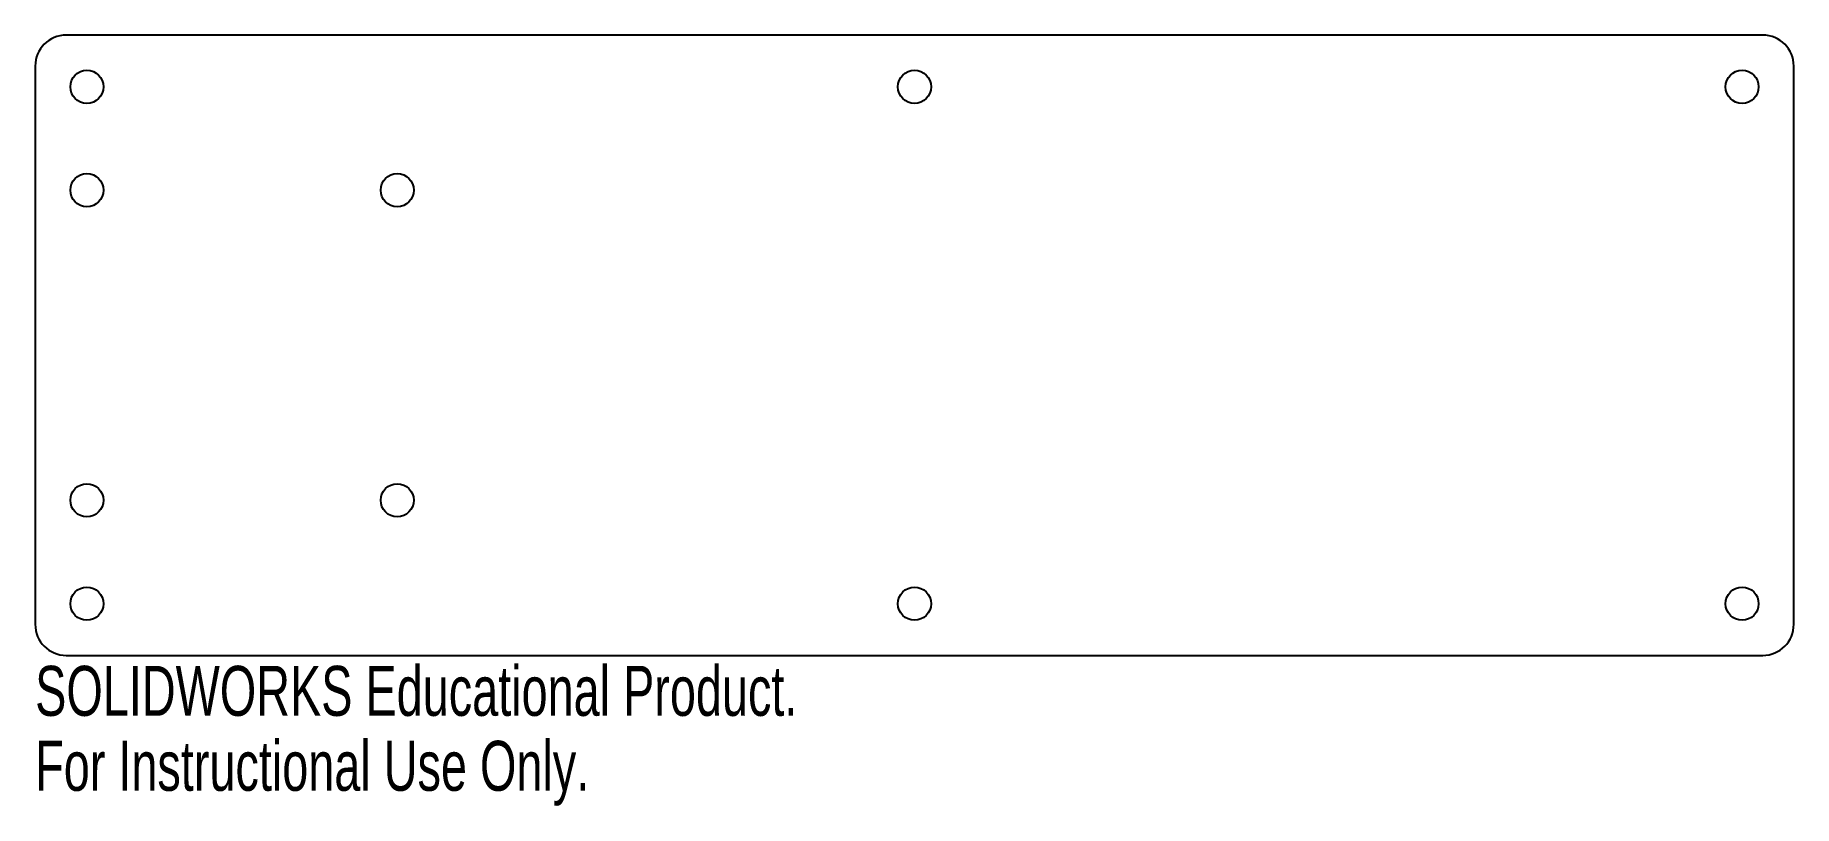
# Model space of a CAD drawing. Header units: inches. Extents: x -3.35 to 3.35, y -1.75 to 1.18.
import ezdxf

# ---------------------------------------------------------------- set-up
doc = ezdxf.new("R2010")
doc.units = ezdxf.units.IN
doc.header["$MEASUREMENT"] = 0
doc.styles.add('SLDTEXTSTYLE0', font='TXT', dxfattribs={"width": 0.7})

msp = doc.modelspace()

# ---------------------------------------------------------------- linework, layer by layer
at = {"color": 7, "linetype": 'Continuous', "lineweight": 25}
for p, q in [((3.2283, 1.1811), (-3.2283, 1.1811)), ((-3.3465, 1.063), (-3.3465, -1.063)), ((3.3465, -1.063), (3.3465, 1.063)), ((-3.2283, -1.1811), (3.2283, -1.1811))]:
    msp.add_line(p, q, dxfattribs=at)
for centre in [(-3.1496, 0.9843), (0, 0.9843), (3.1496, 0.9843), (-3.1496, 0.5906), (-1.9685, 0.5906), (-3.1496, -0.5906), (-1.9685, -0.5906), (-3.1496, -0.9843), (0, -0.9843), (3.1496, -0.9843)]:
    msp.add_circle(centre, 0.063, dxfattribs=at)
for centre, start, end in [((-3.2283, 1.063), 90, 180), ((3.2283, 1.063), 0, 90), ((-3.2283, -1.063), 180, 270), ((3.2283, -1.063), 270, 0)]:
    msp.add_arc(centre, 0.1181, start, end, dxfattribs=at)

# ---------------------------------------------------------------- texts
at = {"color": 7, "linetype": 'Continuous', "char_height": 0.1903, "attachment_point": 1, "style": 'SLDTEXTSTYLE0'}
for s, insert in [('SOLIDWORKS Educational Product.', (-3.3465, -1.2212)), ('For Instructional Use Only.', (-3.3465, -1.5067))]:
    msp.add_mtext(s, dxfattribs=dict(at, insert=insert))

doc.saveas('drawing.dxf')
